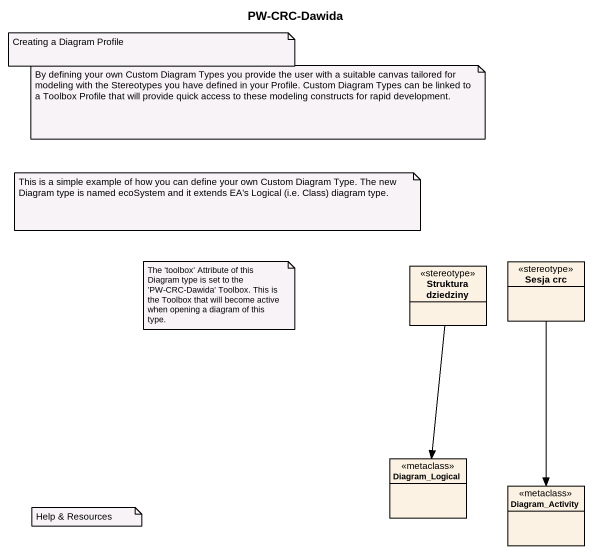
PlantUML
@startuml
title PW-CRC-Dawida
hide circle
hide empty members
class "Struktura dziedziny" as Struktura_dziedziny <<stereotype>>
class "Sesja crc" as Sesja_crc <<stereotype>>
class Diagram_Logical <<metaclass>>
class Diagram_Activity <<metaclass>>
Struktura_dziedziny --> Diagram_Logical
Sesja_crc --> Diagram_Activity
note as N1
  Creating a Diagram Profile
end note
note as N2
  By defining your own Custom Diagram Types you provide the user with a suitable canvas tailored for modeling with the Stereotypes you have defined in your Profile. Custom Diagram Types can be linked to a Toolbox Profile that will provide quick access to these modeling constructs for rapid development.
end note
note as N3
  This is a simple example of how you can define your own Custom Diagram Type. The new Diagram type is named ecoSystem and it extends EA's Logical (i.e. Class) diagram type.
end note
note as N4
  The 'toolbox' Attribute of this Diagram type is set to the 'PW-CRC-Dawida' Toolbox. This is the Toolbox that will become active when opening a diagram of this type.
end note
note as N5
  Help & Resources
end note
@enduml
